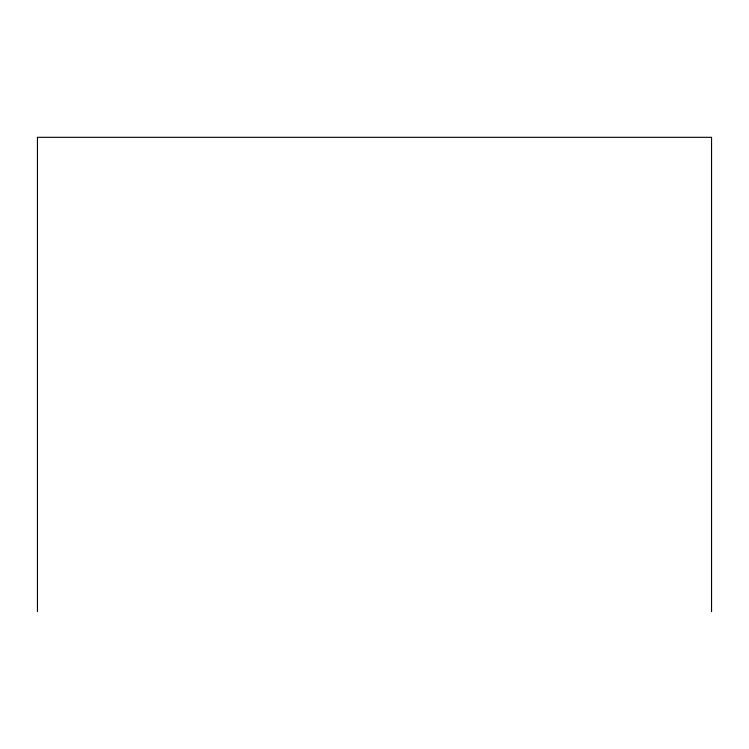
<?xml version="1.0" encoding="UTF-8"?>
<svg xmlns="http://www.w3.org/2000/svg" width="749" height="749" viewBox="0 0 749 749"><rect width="100%" height="100%" fill="white"/><g stroke="black" fill="none" stroke-linecap="round" stroke-linejoin="round"><path stroke-width="1.12" d="M711.55 611.68L711.55 137.32L37.45 137.32L37.45 611.68"/></g></svg>
